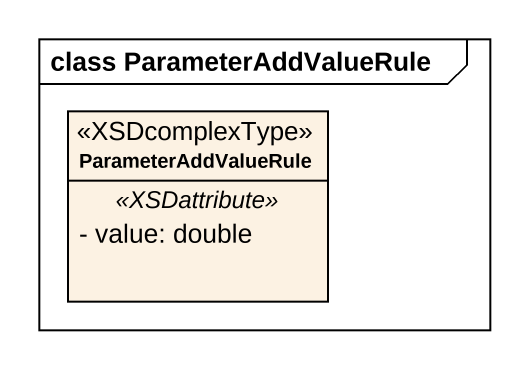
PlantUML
@startuml
mainframe class ParameterAddValueRule
hide circle
hide empty members
skinparam classAttributeIconSize 0
class ParameterAddValueRule <<XSDcomplexType>> {
  .. <<XSDattribute>> ..
  - value: double
}
@enduml
